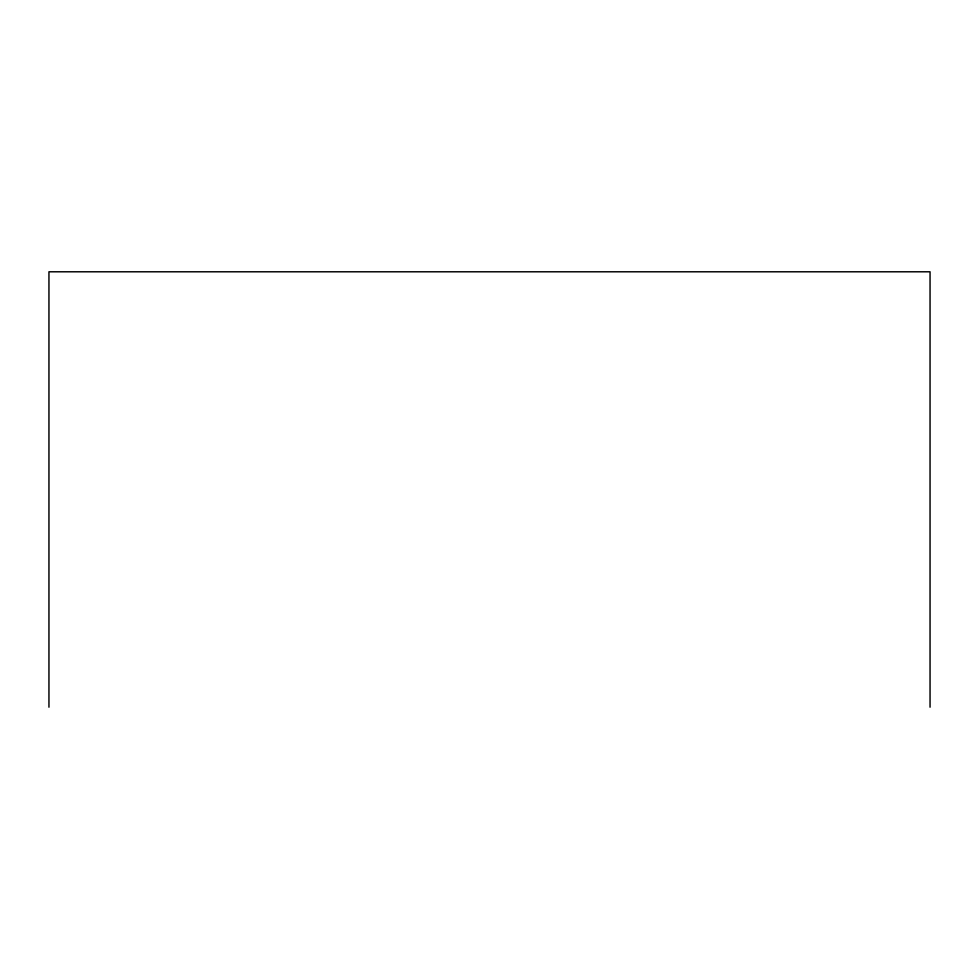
<?xml version="1.0" encoding="UTF-8"?>
<svg xmlns="http://www.w3.org/2000/svg" width="979" height="979" viewBox="0 0 979 979"><rect width="100%" height="100%" fill="white"/><g stroke="black" fill="none" stroke-linecap="round" stroke-linejoin="round"><path stroke-width="1.47" d="M930.05 707.205L930.05 271.795L48.95 271.795L48.95 707.205"/></g></svg>
